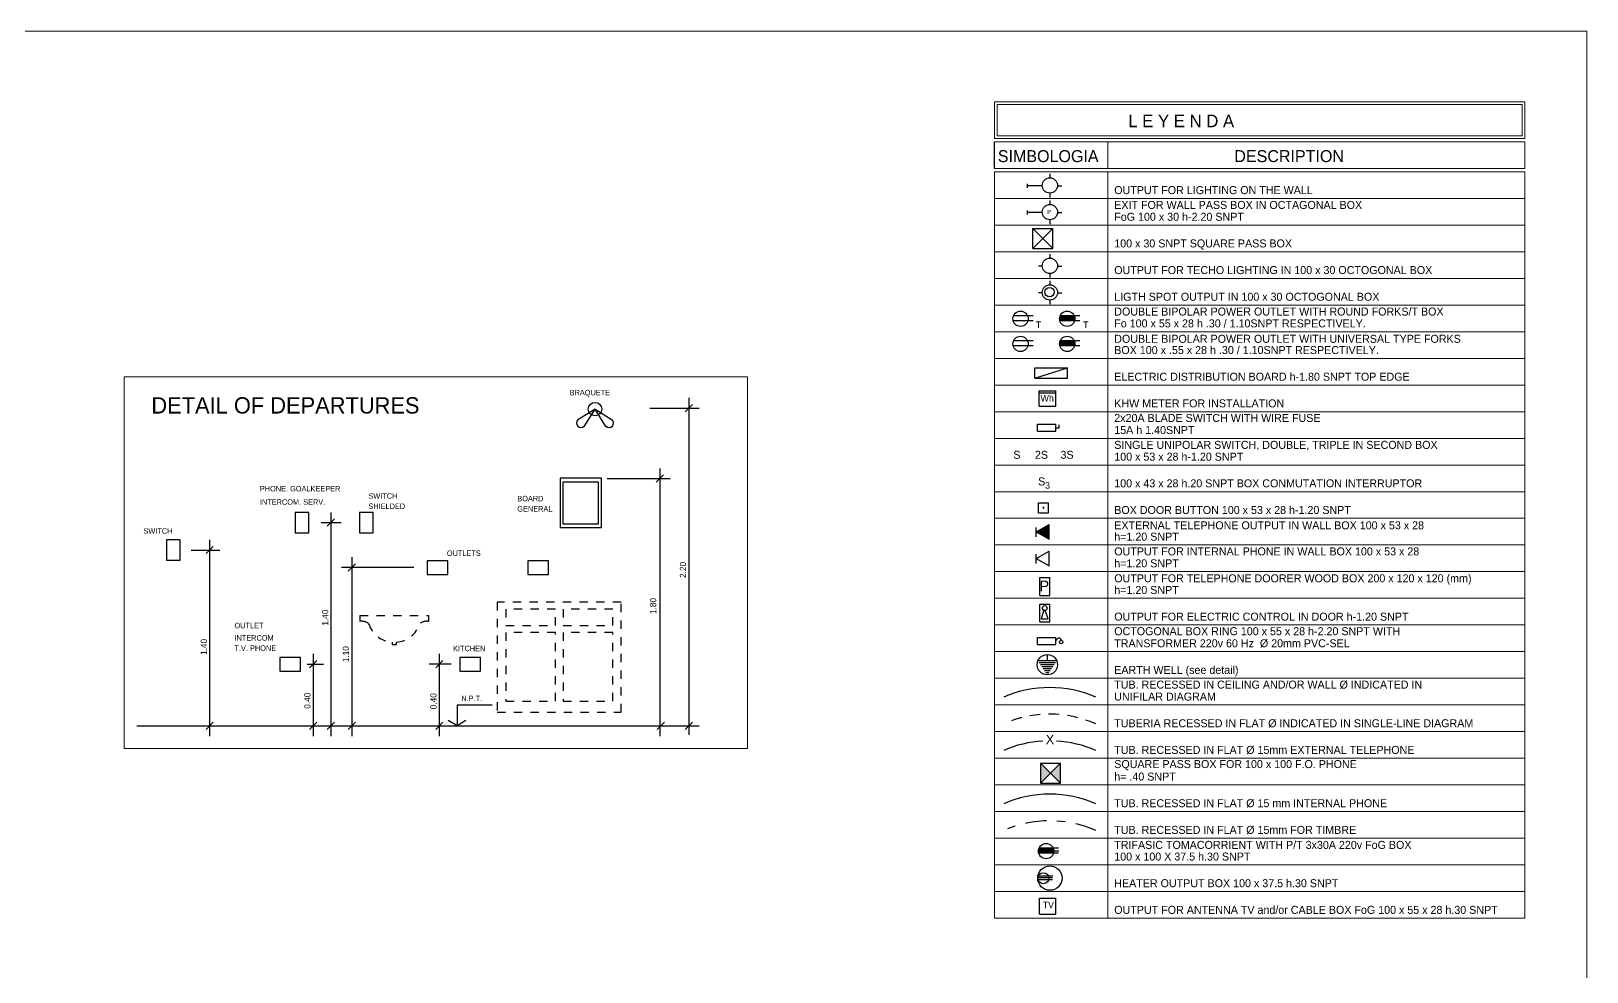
# Model space of a CAD drawing. Header units: millimetres. Extents: x -1414 to 2664, y 674 to 1517.
# Drawn here: x 1400.57 to 1419.24, y 795.15 to 806.45 of the extents above; entities that cross this region are included whole.
import ezdxf

# ---------------------------------------------------------------- set-up
doc = ezdxf.new("R2010")
doc.units = ezdxf.units.MM
doc.header["$LTSCALE"] = 0.01
for name, pattern in [('DASHDOTX2', [50.8, 25.4, -12.7, 0, -12.7]), ('DASHED', [19.05, 12.7, -6.35]), ('DASHEDTINY', [2.8575, 1.905, -0.9525])]:
    doc.linetypes.add(name, pattern=pattern)
for name, color, linetype, lineweight in [('.01', 1, 'CONTINUOUS', 9), ('3', 3, 'CONTINUOUS', 5), ('Casco', 7, 'CONTINUOUS', 20)]:
    doc.layers.add(name, color=color, linetype=linetype, lineweight=lineweight)
for name, color, linetype in [('04', 4, 'CONTINUOUS'), ('INSTALAC-ELECTRICAS', 3, 'CONTINUOUS'), ('LEY-ESPEC', 2, 'CONTINUOUS')]:
    doc.layers.add(name, color=color, linetype=linetype)
doc.styles.add('AP-100', font='AP-100')
doc.styles.add('DAVID1', font='DAVID1')
doc.styles.add('F-1', font='F-1')

msp = doc.modelspace()

# ---------------------------------------------------------------- hatches: boundary and pattern name
at = {"layer": '04'}
h = msp.add_hatch(color=43, dxfattribs=at)
edge = h.paths.add_edge_path(flags=0)
edge.add_line((1412.918, 802.968), (1413.095, 802.968))
edge.add_arc((1413.006, 802.994), 0.092, 344.1684, 0)
edge.add_arc((1413.006, 802.994), 0.092, 0, 22.4943)
edge.add_line((1413.091, 803.029), (1412.921, 803.029))
edge.add_arc((1413.006, 802.994), 0.092, 157.5897, 180)
edge.add_arc((1413.006, 802.994), 0.092, 180, 195.9156)
h = msp.add_hatch(color=43, dxfattribs=at)
edge = h.paths.add_edge_path(flags=0)
edge.add_line((1412.918, 802.667), (1413.095, 802.667))
edge.add_arc((1413.006, 802.692), 0.092, 344.1684, 0)
edge.add_arc((1413.006, 802.692), 0.092, 0, 22.4943)
edge.add_line((1413.091, 802.727), (1412.921, 802.727))
edge.add_arc((1413.006, 802.692), 0.092, 157.5897, 195.9156)
msp.add_hatch(color=43, dxfattribs=at).paths.add_polyline_path([(1412.789, 800.347), (1412.789, 800.525), (1412.632, 800.436)], flags=0)
at = {"layer": '04', "linetype": 'CONTINUOUS'}
for points in [[(1412.804, 797.539), (1412.684, 797.659), (1412.684, 797.419)], [(1412.924, 797.659), (1412.804, 797.539), (1412.924, 797.419)]]:
    msp.add_hatch(color=43, dxfattribs=at).paths.add_polyline_path(points, flags=0)
h = msp.add_hatch(color=43, dxfattribs=at)
edge = h.paths.add_edge_path(flags=0)
edge.add_line((1412.664, 796.578), (1412.841, 796.578))
edge.add_arc((1412.752, 796.603), 0.092, 344.1684, 22.4943)
edge.add_line((1412.837, 796.638), (1412.667, 796.638))
edge.add_arc((1412.752, 796.603), 0.092, 157.5897, 180)
edge.add_arc((1412.752, 796.603), 0.092, 180, 195.9156)

# ---------------------------------------------------------------- linework, layer by layer
at = {"layer": '.01'}
for p, q in [((1412.132, 805.598), (1418.495, 805.598)), ((1412.132, 805.598), (1412.132, 805.158)), ((1412.164, 805.566), (1418.463, 805.566)), ((1412.164, 805.566), (1412.164, 805.19)), ((1418.463, 805.566), (1418.463, 805.19)), ((1418.495, 805.598), (1418.495, 805.158)), ((1412.164, 805.19), (1418.463, 805.19)), ((1412.132, 805.158), (1418.495, 805.158)), ((1412.132, 805.118), (1418.495, 805.118)), ((1413.492, 804.798), (1413.492, 805.118)), ((1418.495, 804.798), (1418.495, 805.118)), ((1412.132, 804.798), (1418.495, 804.798)), ((1412.132, 804.758), (1412.132, 795.798)), ((1412.132, 804.758), (1418.495, 804.758)), ((1413.492, 804.758), (1413.492, 795.798)), ((1418.495, 804.758), (1418.495, 795.798)), ((1412.132, 804.438), (1418.495, 804.438)), ((1412.132, 804.118), (1418.495, 804.118)), ((1412.132, 803.798), (1418.495, 803.798)), ((1412.132, 803.478), (1418.495, 803.478)), ((1412.132, 803.158), (1418.495, 803.158)), ((1412.132, 802.838), (1418.495, 802.838)), ((1412.132, 802.518), (1418.495, 802.518)), ((1412.132, 802.198), (1418.495, 802.198)), ((1412.132, 801.878), (1418.495, 801.878)), ((1412.132, 801.558), (1418.495, 801.558)), ((1412.132, 801.238), (1418.495, 801.238)), ((1412.132, 800.918), (1418.495, 800.918)), ((1412.132, 800.598), (1418.495, 800.598)), ((1412.132, 800.278), (1418.495, 800.278)), ((1412.132, 799.958), (1418.495, 799.958)), ((1412.132, 799.638), (1418.495, 799.638)), ((1412.132, 799.318), (1418.495, 799.318)), ((1412.132, 798.998), (1418.495, 798.998)), ((1412.132, 798.678), (1418.495, 798.678)), ((1412.132, 798.358), (1418.495, 798.358)), ((1412.132, 798.038), (1418.495, 798.038)), ((1412.132, 797.718), (1418.495, 797.718)), ((1412.132, 797.398), (1418.495, 797.398)), ((1412.132, 797.078), (1418.495, 797.078)), ((1412.132, 796.758), (1418.495, 796.758)), ((1412.132, 796.438), (1418.495, 796.438)), ((1412.132, 796.118), (1418.495, 796.118)), ((1412.132, 795.798), (1418.495, 795.798))]:
    msp.add_line(p, q, dxfattribs=at)
msp.add_lwpolyline([(1419.241, 806.447), (1379.341, 806.447), (1379.341, 778.232), (1419.241, 778.232)], close=True, dxfattribs=at)
at = {"layer": '04', "color": 43}
for p, q in [((1412.132, 804.798), (1412.132, 805.118)), ((1412.526, 804.614), (1412.526, 804.565)), ((1412.799, 804.734), (1412.799, 804.685)), ((1412.706, 804.59), (1412.527, 804.59)), ((1412.799, 804.501), (1412.799, 804.451)), ((1412.89, 804.59), (1412.94, 804.59)), ((1412.526, 804.294), (1412.526, 804.245)), ((1412.706, 804.27), (1412.527, 804.27)), ((1412.794, 804.27), (1412.794, 804.27)), ((1412.794, 804.27), (1412.794, 804.27)), ((1412.794, 804.27), (1412.794, 804.27)), ((1412.799, 804.414), (1412.799, 804.365)), ((1412.89, 804.27), (1412.94, 804.27)), ((1412.593, 804.078), (1412.833, 804.078)), ((1412.593, 803.838), (1412.593, 804.078)), ((1412.833, 804.078), (1412.593, 803.838)), ((1412.593, 804.078), (1412.833, 803.838)), ((1412.799, 804.181), (1412.799, 804.131)), ((1412.833, 803.838), (1412.833, 804.078)), ((1412.593, 803.838), (1412.833, 803.838)), ((1412.799, 803.769), (1412.799, 803.72)), ((1412.706, 803.626), (1412.661, 803.626)), ((1412.799, 803.536), (1412.799, 803.487)), ((1412.89, 803.625), (1412.94, 803.625)), ((1412.706, 803.306), (1412.661, 803.306)), ((1412.799, 803.449), (1412.799, 803.4)), ((1412.89, 803.305), (1412.94, 803.305)), ((1412.799, 803.216), (1412.799, 803.167)), ((1412.599, 803.029), (1412.361, 803.029)), ((1412.599, 802.968), (1412.361, 802.968)), ((1413.156, 803.029), (1412.918, 803.029)), ((1413.095, 802.968), (1412.918, 802.968)), ((1413.156, 802.968), (1412.918, 802.968)), ((1413.091, 803.029), (1412.921, 803.029)), ((1412.599, 802.727), (1412.361, 802.727)), ((1412.599, 802.667), (1412.361, 802.667)), ((1413.156, 802.727), (1412.918, 802.727)), ((1413.156, 802.667), (1412.918, 802.667)), ((1413.095, 802.667), (1412.918, 802.667)), ((1413.091, 802.727), (1412.921, 802.727)), ((1412.619, 802.281), (1412.619, 802.406)), ((1412.619, 802.406), (1413.009, 802.406)), ((1412.619, 802.281), (1413.009, 802.406)), ((1413.009, 802.281), (1413.009, 802.406)), ((1412.619, 802.281), (1413.009, 802.281)), ((1412.671, 802.129), (1412.868, 802.129)), ((1412.671, 801.945), (1412.671, 802.129)), ((1412.671, 802.105), (1412.868, 802.105)), ((1412.868, 801.945), (1412.868, 802.129)), ((1412.671, 801.945), (1412.868, 801.945)), ((1412.648, 801.643), (1412.648, 801.728)), ((1412.648, 801.728), (1412.868, 801.728)), ((1412.648, 801.643), (1412.868, 801.643)), ((1412.868, 801.643), (1412.868, 801.728)), ((1412.868, 801.686), (1412.909, 801.686)), ((1412.909, 801.686), (1412.909, 801.72)), ((1412.66, 800.785), (1412.78, 800.785)), ((1412.66, 800.665), (1412.66, 800.785)), ((1412.78, 800.665), (1412.78, 800.785)), ((1412.632, 800.436), (1412.789, 800.525)), ((1412.66, 800.665), (1412.78, 800.665)), ((1412.789, 800.347), (1412.789, 800.525)), ((1412.632, 800.376), (1412.632, 800.489)), ((1412.632, 800.436), (1412.789, 800.347)), ((1412.632, 800.116), (1412.789, 800.205)), ((1412.632, 800.056), (1412.632, 800.169)), ((1412.789, 800.027), (1412.789, 800.205)), ((1412.632, 800.116), (1412.789, 800.027)), ((1412.677, 799.673), (1412.677, 799.889)), ((1412.677, 799.889), (1412.796, 799.889)), ((1412.796, 799.673), (1412.796, 799.889)), ((1412.677, 799.673), (1412.796, 799.673)), ((1412.678, 799.354), (1412.678, 799.569)), ((1412.678, 799.569), (1412.796, 799.569)), ((1412.796, 799.354), (1412.796, 799.569)), ((1412.727, 799.494), (1412.693, 799.392)), ((1412.693, 799.392), (1412.776, 799.392)), ((1412.776, 799.392), (1412.742, 799.493)), ((1412.678, 799.354), (1412.796, 799.354)), ((1412.648, 799.083), (1412.648, 799.168)), ((1412.648, 799.168), (1412.868, 799.168)), ((1412.648, 799.083), (1412.868, 799.083)), ((1412.868, 799.083), (1412.868, 799.168)), ((1412.88, 798.888), (1412.654, 798.888)), ((1412.865, 798.864), (1412.67, 798.864)), ((1412.849, 798.84), (1412.686, 798.84)), ((1412.767, 798.963), (1412.767, 798.888)), ((1412.833, 798.816), (1412.702, 798.816)), ((1412.817, 798.792), (1412.718, 798.792)), ((1412.8, 798.768), (1412.734, 798.768)), ((1412.784, 798.744), (1412.75, 798.744)), ((1412.684, 797.659), (1412.924, 797.419)), ((1412.924, 797.659), (1412.684, 797.419)), ((1412.684, 797.659), (1412.924, 797.659)), ((1412.924, 797.419), (1412.924, 797.659)), ((1412.684, 797.419), (1412.924, 797.419)), ((1412.906, 796.603), (1412.66, 796.603)), ((1412.903, 796.638), (1412.664, 796.638)), ((1412.841, 796.578), (1412.664, 796.578)), ((1412.903, 796.578), (1412.664, 796.578)), ((1412.837, 796.638), (1412.667, 796.638)), ((1412.829, 796.281), (1412.652, 796.281)), ((1412.829, 796.26), (1412.657, 796.26)), ((1412.832, 796.303), (1412.66, 796.303)), ((1412.674, 796.04), (1412.869, 796.04)), ((1412.674, 795.845), (1412.674, 796.04)), ((1412.869, 795.845), (1412.869, 796.04)), ((1412.674, 795.845), (1412.869, 795.845))]:
    msp.add_line(p, q, dxfattribs=at)
at = {"layer": '04', "color": 43, "linetype": 'CONTINUOUS'}
for p, q in [((1412.684, 797.659), (1412.684, 797.419)), ((1412.804, 797.539), (1412.684, 797.659)), ((1412.684, 797.659), (1412.684, 797.419)), ((1412.804, 797.539), (1412.684, 797.659)), ((1412.684, 797.419), (1412.804, 797.539)), ((1412.684, 797.419), (1412.804, 797.539)), ((1412.924, 797.659), (1412.804, 797.539)), ((1412.804, 797.539), (1412.924, 797.419)), ((1412.924, 797.419), (1412.924, 797.659))]:
    msp.add_line(p, q, dxfattribs=at)
at = {"layer": '04', "color": 43}
for centre, radius in [((1412.798, 804.594), 0.092), ((1412.798, 804.274), 0.092), ((1412.798, 803.629), 0.092), ((1412.798, 803.309), 0.092), ((1412.794, 803.313), 0.0566), ((1412.446, 802.994), 0.092), ((1413.006, 802.994), 0.092), ((1412.446, 802.692), 0.092), ((1413.006, 802.692), 0.092), ((1412.736, 799.521), 0.0287), ((1412.933, 799.112), 0.0201), ((1412.767, 798.841), 0.122), ((1412.752, 796.603), 0.092), ((1412.718, 796.278), 0.0663)]:
    msp.add_circle(centre, radius, dxfattribs=at)
at = {"layer": '04', "color": 43, "linetype": 'CONTINUOUS'}
msp.add_circle((1412.798, 796.279), 0.146, dxfattribs=at)
at = {"layer": '04', "color": 43}
for centre, radius, start, end in [((1412.905, 799.126), 0.0345, 8.3839, 180), ((1412.796, 797.184), 1.383, 66.469, 113.531), ((1412.796, 796.544), 1.383, 93.4716, 113.531), ((1412.796, 796.544), 1.383, 66.469, 86.599)]:
    msp.add_arc(centre, radius, start, end, dxfattribs=at)
at = {"layer": '04', "color": 43, "linetype": 'DASHED'}
msp.add_arc((1412.796, 796.864), 1.383, 66.469, 113.531, dxfattribs=at)
at = {"layer": '04', "color": 43, "linetype": 'CONTINUOUS'}
msp.add_arc((1412.796, 795.904), 1.383, 66.469, 113.531, dxfattribs=at)
at = {"layer": '04', "color": 43, "linetype": 'DASHDOTX2'}
msp.add_arc((1412.796, 795.584), 1.383, 66.469, 113.531, dxfattribs=at)
at = {"layer": 'Casco', "color": 2}
for p, q in [((1409.171, 802.295), (1401.69, 802.295)), ((1401.69, 802.295), (1401.69, 797.837)), ((1409.171, 802.295), (1409.171, 797.837)), ((1401.69, 797.837), (1409.171, 797.837))]:
    msp.add_line(p, q, dxfattribs=at)
at = {"layer": 'INSTALAC-ELECTRICAS', "color": 1, "linetype": 'ByBlock'}
for p, q in [((1408.465, 802.043), (1408.465, 798)), ((1407.996, 801.919), (1408.589, 801.919)), ((1407.487, 801.078), (1408.242, 801.078)), ((1408.118, 801.198), (1408.118, 797.985)), ((1404.053, 800.547), (1404.295, 800.547)), ((1404.171, 800.67), (1404.171, 797.985)), ((1402.715, 800.341), (1402.715, 797.985)), ((1402.492, 800.217), (1402.839, 800.217)), ((1404.42, 800.13), (1404.42, 797.985)), ((1405.166, 800.007), (1404.297, 800.007)), ((1403.884, 798.847), (1404.083, 798.847)), ((1403.959, 798.971), (1403.959, 797.985)), ((1405.613, 798.847), (1405.348, 798.847)), ((1405.471, 798.971), (1405.471, 797.985))]:
    msp.add_line(p, q, dxfattribs=at)
at = {"layer": 'INSTALAC-ELECTRICAS'}
for p, q in [((1407.34, 801.909), (1407.133, 801.782)), ((1407.209, 801.702), (1407.34, 801.909)), ((1407.34, 801.909), (1407.547, 801.782)), ((1407.471, 801.702), (1407.34, 801.909))]:
    msp.add_line(p, q, dxfattribs=at)
at = {"layer": 'INSTALAC-ELECTRICAS', "color": 3}
for p, q in [((1408.421, 801.875), (1408.509, 801.963)), ((1408.075, 801.034), (1408.162, 801.121)), ((1404.127, 800.503), (1404.215, 800.59)), ((1402.672, 800.174), (1402.759, 800.261)), ((1404.377, 799.963), (1404.464, 800.05)), ((1403.915, 798.803), (1404.003, 798.891)), ((1405.428, 798.803), (1405.515, 798.891)), ((1402.672, 798.065), (1402.759, 798.153)), ((1403.915, 798.065), (1404.003, 798.153)), ((1404.127, 798.065), (1404.215, 798.153)), ((1404.377, 798.065), (1404.464, 798.153)), ((1405.428, 798.065), (1405.515, 798.153)), ((1408.085, 798.065), (1408.173, 798.153)), ((1408.421, 798.065), (1408.509, 798.153))]:
    msp.add_line(p, q, dxfattribs=at)
at = {"layer": 'INSTALAC-ELECTRICAS', "linetype": 'DASHEDTINY'}
for p, q in [((1404.518, 799.432), (1405.343, 799.432)), ((1404.518, 799.432), (1404.518, 799.36)), ((1405.343, 799.432), (1405.343, 799.36)), ((1404.906, 799.111), (1404.906, 799.084)), ((1404.906, 799.084), (1404.956, 799.084)), ((1404.956, 799.084), (1404.956, 799.111))]:
    msp.add_line(p, q, dxfattribs=at)
at = {"layer": 'INSTALAC-ELECTRICAS', "color": 55}
msp.add_line((1401.842, 798.109), (1408.589, 798.109), dxfattribs=at)
at = {"layer": 'INSTALAC-ELECTRICAS'}
for points in [[(1406.921, 800.486), (1407.416, 800.486), (1407.416, 801.08), (1406.921, 801.08)], [(1403.74, 800.423), (1403.905, 800.423), (1403.905, 800.67), (1403.74, 800.67)], [(1404.514, 800.423), (1404.679, 800.423), (1404.679, 800.67), (1404.514, 800.67)], [(1402.196, 800.094), (1402.361, 800.094), (1402.361, 800.341), (1402.196, 800.341)], [(1405.573, 799.924), (1405.573, 800.089), (1405.325, 800.089), (1405.325, 799.924)], [(1406.782, 799.924), (1406.782, 800.089), (1406.535, 800.089), (1406.535, 799.924)], [(1403.807, 798.764), (1403.807, 798.929), (1403.559, 798.929), (1403.559, 798.764)], [(1405.967, 798.764), (1405.967, 798.929), (1405.719, 798.929), (1405.719, 798.764)]]:
    msp.add_lwpolyline(points, close=True, dxfattribs=at)
at = {"layer": 'INSTALAC-ELECTRICAS', "color": 5}
msp.add_lwpolyline([(1406.958, 801.038), (1407.377, 801.038), (1407.377, 800.528), (1406.958, 800.528)], close=True, dxfattribs=at)
at = {"layer": 'INSTALAC-ELECTRICAS', "color": 5, "linetype": 'DASHEDTINY'}
msp.add_lwpolyline([(1406.167, 798.273), (1407.652, 798.273), (1407.652, 799.593), (1406.167, 799.593)], close=True, dxfattribs=at)
at = {"layer": 'INSTALAC-ELECTRICAS', "color": 1, "linetype": 'DASHEDTINY'}
for points in [[(1406.27, 799.31), (1406.866, 799.31), (1406.866, 799.508), (1406.27, 799.508)], [(1406.957, 799.31), (1407.554, 799.31), (1407.554, 799.508), (1406.957, 799.508)], [(1406.271, 798.402), (1406.865, 798.402), (1406.865, 799.227), (1406.271, 799.227)], [(1406.958, 798.402), (1407.552, 798.402), (1407.552, 799.227), (1406.958, 799.227)]]:
    msp.add_lwpolyline(points, close=True, dxfattribs=at)
at = {"layer": 'INSTALAC-ELECTRICAS'}
msp.add_lwpolyline([(1406.105, 798.357), (1405.684, 798.357), (1405.684, 798.109)], dxfattribs=at)
at = {"layer": 'INSTALAC-ELECTRICAS', "color": 3}
msp.add_lwpolyline([(1405.791, 798.171), (1405.684, 798.109), (1405.576, 798.171)], dxfattribs=at)
at = {"layer": 'INSTALAC-ELECTRICAS'}
msp.add_circle((1407.34, 801.909), 0.0809, dxfattribs=at)
for centre, start, end in [((1407.172, 801.743), 135.1567, 312.3494), ((1407.508, 801.743), 227.6506, 44.8433)]:
    msp.add_arc(centre, 0.0549, start, end, dxfattribs=at)
at = {"layer": 'INSTALAC-ELECTRICAS', "linetype": 'DASHEDTINY'}
for centre, radius, start, end in [((1404.539, 799.22), 0.142, 53.4343, 98.6245), ((1404.93, 799.432), 0.322, 197.8321, 265.6876), ((1404.93, 799.432), 0.322, 274.6229, 342.1679), ((1405.321, 799.22), 0.142, 81.3755, 126.5657)]:
    msp.add_arc(centre, radius, start, end, dxfattribs=at)

# ---------------------------------------------------------------- texts
at = {"layer": '04', "color": 2, "style": 'F-1'}
for s, p in [('OUTPUT FOR LIGHTING ON THE WALL', (1413.57, 804.49)), ('EXIT FOR WALL PASS BOX IN OCTAGONAL BOX', (1413.57, 804.312)), ('FoG 100 x 30 h-2.20 SNPT', (1413.57, 804.17)), ('100 x 30 SNPT SQUARE PASS BOX', (1413.57, 803.85)), ('OUTPUT FOR TECHO LIGHTING IN 100 x 30 OCTOGONAL BOX', (1413.57, 803.53)), ('LIGTH SPOT OUTPUT IN 100 x 30 OCTOGONAL BOX', (1413.57, 803.21)), ('DOUBLE BIPOLAR POWER OUTLET WITH ROUND FORKS/T BOX ', (1413.57, 803.032)), ('Fo 100 x 55 x 28 h .30 / 1.10SNPT RESPECTIVELY.', (1413.57, 802.89)), ('DOUBLE BIPOLAR POWER OUTLET WITH UNIVERSAL TYPE FORKS ', (1413.57, 802.705)), ('BOX 100 x .55 x 28 h .30 / 1.10SNPT RESPECTIVELY.', (1413.57, 802.57)), ('ELECTRIC DISTRIBUTION BOARD h-1.80 SNPT TOP EDGE', (1413.57, 802.25)), ('KHW METER FOR INSTALLATION', (1413.57, 801.93)), ('2x20A BLADE SWITCH WITH WIRE FUSE ', (1413.57, 801.755)), ('15A h 1.40SNPT', (1413.57, 801.61)), ('SINGLE UNIPOLAR SWITCH, DOUBLE, TRIPLE IN SECOND BOX', (1413.57, 801.432)), ('100 x 53 x 28 h-1.20 SNPT', (1413.57, 801.29)), ('100 x 43 x 28 h.20 SNPT BOX CONMUTATION INTERRUPTOR', (1413.57, 800.97)), ('BOX DOOR BUTTON 100 x 53 x 28 h-1.20 SNPT', (1413.57, 800.65)), ('EXTERNAL TELEPHONE OUTPUT IN WALL BOX 100 x 53 x 28 ', (1413.57, 800.466)), ('h=1.20 SNPT', (1413.57, 800.33)), ('OUTPUT FOR INTERNAL PHONE IN WALL BOX 100 x 53 x 28', (1413.57, 800.153)), ('h=1.20 SNPT', (1413.57, 800.01)), ('OUTPUT FOR TELEPHONE DOORER WOOD BOX 200 x 120 x 120 (mm) ', (1413.57, 799.83)), ('h=1.20 SNPT', (1413.57, 799.69)), ('OUTPUT FOR ELECTRIC CONTROL IN DOOR h-1.20 SNPT', (1413.57, 799.37)), ('OCTOGONAL BOX RING 100 x 55 x 28 h-2.20 SNPT WITH', (1413.57, 799.195)), ('TRANSFORMER 220v 60 Hz  %%C 20mm PVC-SEL', (1413.57, 799.05)), ('EARTH WELL (see detail)', (1413.57, 798.73)), ('TUB. RECESSED IN CEILING AND/OR WALL %%C INDICATED IN ', (1413.57, 798.554)), ('UNIFILAR DIAGRAM', (1413.57, 798.41)), ('TUBERIA RECESSED IN FLAT %%C INDICATED IN SINGLE-LINE DIAGRAM', (1413.57, 798.09)), ('TUB. RECESSED IN FLAT %%C 15mm EXTERNAL TELEPHONE', (1413.57, 797.77)), ('SQUARE PASS BOX FOR 100 x 100 F.O. PHONE ', (1413.57, 797.6)), ('h= .40 SNPT', (1413.57, 797.45)), ('TUB. RECESSED IN FLAT %%C 15 mm INTERNAL PHONE', (1413.57, 797.13)), ('TUB. RECESSED IN FLAT %%C 15mm FOR TIMBRE', (1413.57, 796.81)), ('TRIFASIC TOMACORRIENT WITH P/T 3x30A 220v FoG BOX ', (1413.57, 796.63)), ('100 x 100 X 37.5 h.30 SNPT', (1413.57, 796.49)), ('HEATER OUTPUT BOX 100 x 37.5 h.30 SNPT', (1413.57, 796.17)), ('OUTPUT FOR ANTENNA TV and/or CABLE BOX FoG 100 x 55 x 28 h.30 SNPT', (1413.57, 795.85))]:
    msp.add_text(s, height=0.096, dxfattribs=at).set_placement(p)
at = {"layer": '04', "color": 43, "style": 'F-1'}
for s, height, p in [('P', 0.048, (1412.767, 804.253)), ('T', 0.08, (1412.628, 802.881)), ('T', 0.08, (1413.197, 802.881)), ('Wh', 0.08, (1412.685, 802)), ('S', 0.096, (1412.359, 801.313)), ('2S', 0.096, (1412.618, 801.313)), ('3S', 0.096, (1412.925, 801.313)), ('S', 0.096, (1412.657, 800.993)), ('3', 0.08, (1412.74, 800.954)), ('.', 0.16, (1412.69, 800.713)), ('P', 0.128, (1412.674, 799.722)), ('X', 0.112, (1412.749, 797.887)), ('TV', 0.0778, (1412.713, 795.918))]:
    msp.add_text(s, height=height, dxfattribs=at).set_placement(p)
at = {"layer": '3', "style": 'F-1'}
for s, height, p in [('L E Y E N D A', 0.15, (1413.738, 805.293)), ('SIMBOLOGIA', 0.144, (1412.173, 804.874)), ('DESCRIPTION', 0.144, (1415.011, 804.874))]:
    msp.add_text(s, height=height, dxfattribs=at).set_placement(p)
at = {"layer": 'INSTALAC-ELECTRICAS', "color": 2, "style": 'AP-100'}
for s, p in [('BRAQUETE', (1407.035, 802.074)), ('PHONE. GOALKEEPER', (1403.318, 800.921)), ('SWITCH', (1404.62, 800.833)), ('INTERCOM. SERV.', (1403.318, 800.761)), ('SHIELDED', (1404.62, 800.71)), ('GENERAL', (1406.407, 800.679)), ('BOARD', (1406.407, 800.802)), ('SWITCH', (1401.921, 800.413)), ('OUTLETS', (1405.562, 800.146)), ('OUTLET', (1403.013, 799.278)), ('INTERCOM', (1403.013, 799.13)), ('T.V. PHONE', (1403.013, 799.007)), ('KITCHEN', (1405.636, 799.003)), ('N.P.T.', (1405.735, 798.404))]:
    msp.add_text(s, height=0.066, dxfattribs=at).set_placement(p)
for s, p in [('2.20', (1408.432, 799.882)), ('1.80', (1408.074, 799.449)), ('1.40', (1404.138, 799.31)), ('1.40', (1402.682, 798.958)), ('1.10', (1404.387, 798.871)), ('0.40', (1403.925, 798.312)), ('0.40', (1405.438, 798.306))]:
    msp.add_text(s, height=0.0742, rotation=90, dxfattribs=at).set_placement(p)
at = {"layer": 'LEY-ESPEC', "color": 4, "style": 'DAVID1'}
msp.add_text('DETAIL OF DEPARTURES', height=0.19594, dxfattribs=at).set_placement((1402.016, 801.856))

doc.saveas('drawing.dxf')
